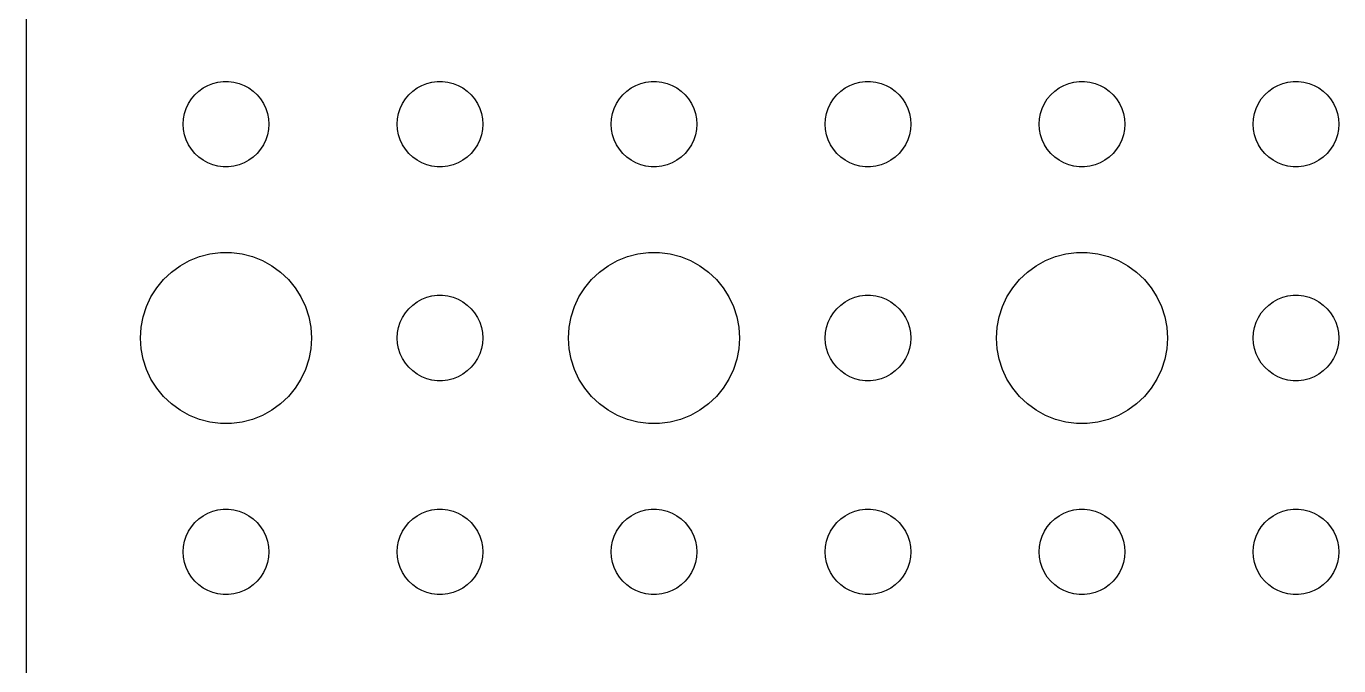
# Model space of a CAD drawing. Header units: metres. Extents: x -104 to 104, y -104 to 104.
# Drawn here: x -104.5 to -58.5, y 26.01 to 48.43 of the extents above; entities that cross this region are included whole.
import ezdxf

# ---------------------------------------------------------------- set-up
doc = ezdxf.new("R2010")
doc.units = ezdxf.units.M

msp = doc.modelspace()

# ---------------------------------------------------------------- linework, layer by layer
for p, q in [((-104.5, 99.5), (-104.5, -99.5)), ((-97.9635, 46.4266), (-97.7811, 46.4734)), ((-97.7811, 46.4734), (-97.5942, 46.497)), ((-97.5942, 46.497), (-97.4058, 46.497)), ((-97.4058, 46.497), (-97.2189, 46.4734)), ((-97.2189, 46.4734), (-97.0365, 46.4266)), ((-90.4635, 46.4266), (-90.2811, 46.4734)), ((-90.2811, 46.4734), (-90.0942, 46.497)), ((-90.0942, 46.497), (-89.9058, 46.497)), ((-89.9058, 46.497), (-89.7189, 46.4734)), ((-89.7189, 46.4734), (-89.5365, 46.4266)), ((-82.9635, 46.4266), (-82.7811, 46.4734)), ((-82.7811, 46.4734), (-82.5942, 46.497)), ((-82.5942, 46.497), (-82.4058, 46.497)), ((-82.4058, 46.497), (-82.2189, 46.4734)), ((-82.2189, 46.4734), (-82.0365, 46.4266)), ((-75.4635, 46.4266), (-75.2811, 46.4734)), ((-75.2811, 46.4734), (-75.0942, 46.497)), ((-75.0942, 46.497), (-74.9058, 46.497)), ((-74.9058, 46.497), (-74.7189, 46.4734)), ((-74.7189, 46.4734), (-74.5365, 46.4266)), ((-67.9635, 46.4266), (-67.7811, 46.4734)), ((-67.7811, 46.4734), (-67.5942, 46.497)), ((-67.5942, 46.497), (-67.4058, 46.497)), ((-67.4058, 46.497), (-67.2189, 46.4734)), ((-67.2189, 46.4734), (-67.0365, 46.4266)), ((-60.4635, 46.4266), (-60.2811, 46.4734)), ((-60.2811, 46.4734), (-60.0942, 46.497)), ((-60.0942, 46.497), (-59.9058, 46.497)), ((-59.9058, 46.497), (-59.7189, 46.4734)), ((-59.7189, 46.4734), (-59.5365, 46.4266)), ((-98.7135, 45.8817), (-98.5934, 46.0268)), ((-98.5934, 46.0268), (-98.4561, 46.1558)), ((-98.4561, 46.1558), (-98.3037, 46.2665)), ((-98.3037, 46.2665), (-98.1387, 46.3572)), ((-98.1387, 46.3572), (-97.9635, 46.4266)), ((-97.0365, 46.4266), (-96.8613, 46.3572)), ((-96.8613, 46.3572), (-96.6963, 46.2665)), ((-96.6963, 46.2665), (-96.5439, 46.1558)), ((-96.5439, 46.1558), (-96.4065, 46.0268)), ((-96.4065, 46.0268), (-96.2865, 45.8817)), ((-91.2135, 45.8817), (-91.0934, 46.0268)), ((-91.0934, 46.0268), (-90.9561, 46.1558)), ((-90.9561, 46.1558), (-90.8037, 46.2665)), ((-90.8037, 46.2665), (-90.6387, 46.3572)), ((-90.6387, 46.3572), (-90.4635, 46.4266)), ((-89.5365, 46.4266), (-89.3613, 46.3572)), ((-89.3613, 46.3572), (-89.1963, 46.2665)), ((-89.1963, 46.2665), (-89.0439, 46.1558)), ((-89.0439, 46.1558), (-88.9065, 46.0268)), ((-88.9065, 46.0268), (-88.7865, 45.8817)), ((-83.7135, 45.8817), (-83.5934, 46.0268)), ((-83.5934, 46.0268), (-83.4561, 46.1558)), ((-83.4561, 46.1558), (-83.3037, 46.2665)), ((-83.3037, 46.2665), (-83.1387, 46.3572)), ((-83.1387, 46.3572), (-82.9635, 46.4266)), ((-82.0365, 46.4266), (-81.8613, 46.3572)), ((-81.8613, 46.3572), (-81.6963, 46.2665)), ((-81.6963, 46.2665), (-81.5439, 46.1558)), ((-81.5439, 46.1558), (-81.4065, 46.0268)), ((-81.4065, 46.0268), (-81.2865, 45.8817)), ((-76.2135, 45.8817), (-76.0934, 46.0268)), ((-76.0934, 46.0268), (-75.9561, 46.1558)), ((-75.9561, 46.1558), (-75.8037, 46.2665)), ((-75.8037, 46.2665), (-75.6387, 46.3572)), ((-75.6387, 46.3572), (-75.4635, 46.4266)), ((-74.5365, 46.4266), (-74.3613, 46.3572)), ((-74.3613, 46.3572), (-74.1963, 46.2665)), ((-74.1963, 46.2665), (-74.0439, 46.1558)), ((-74.0439, 46.1558), (-73.9065, 46.0268)), ((-73.9065, 46.0268), (-73.7865, 45.8817)), ((-68.7135, 45.8817), (-68.5934, 46.0268)), ((-68.5934, 46.0268), (-68.4561, 46.1558)), ((-68.4561, 46.1558), (-68.3037, 46.2665)), ((-68.3037, 46.2665), (-68.1387, 46.3572)), ((-68.1387, 46.3572), (-67.9635, 46.4266)), ((-67.0365, 46.4266), (-66.8613, 46.3572)), ((-66.8613, 46.3572), (-66.6963, 46.2665)), ((-66.6963, 46.2665), (-66.5439, 46.1558)), ((-66.5439, 46.1558), (-66.4065, 46.0268)), ((-66.4065, 46.0268), (-66.2865, 45.8817)), ((-61.2135, 45.8817), (-61.0934, 46.0268)), ((-61.0934, 46.0268), (-60.9561, 46.1558)), ((-60.9561, 46.1558), (-60.8037, 46.2665)), ((-60.8037, 46.2665), (-60.6387, 46.3572)), ((-60.6387, 46.3572), (-60.4635, 46.4266)), ((-59.5365, 46.4266), (-59.3613, 46.3572)), ((-59.3613, 46.3572), (-59.1963, 46.2665)), ((-59.1963, 46.2665), (-59.0439, 46.1558)), ((-59.0439, 46.1558), (-58.9065, 46.0268)), ((-58.9065, 46.0268), (-58.7865, 45.8817)), ((-98.9529, 45.373), (-98.8947, 45.5522)), ((-98.8947, 45.5522), (-98.8145, 45.7226)), ((-98.8145, 45.7226), (-98.7135, 45.8817)), ((-96.2865, 45.8817), (-96.1855, 45.7226)), ((-96.1855, 45.7226), (-96.1053, 45.5522)), ((-96.1053, 45.5522), (-96.0471, 45.373)), ((-91.4529, 45.373), (-91.3947, 45.5522)), ((-91.3947, 45.5522), (-91.3145, 45.7226)), ((-91.3145, 45.7226), (-91.2135, 45.8817)), ((-88.7865, 45.8817), (-88.6855, 45.7226)), ((-88.6855, 45.7226), (-88.6053, 45.5522)), ((-88.6053, 45.5522), (-88.5471, 45.373)), ((-83.9529, 45.373), (-83.8947, 45.5522)), ((-83.8947, 45.5522), (-83.8145, 45.7226)), ((-83.8145, 45.7226), (-83.7135, 45.8817)), ((-81.2865, 45.8817), (-81.1855, 45.7226)), ((-81.1855, 45.7226), (-81.1053, 45.5522)), ((-81.1053, 45.5522), (-81.0471, 45.373)), ((-76.4529, 45.373), (-76.3947, 45.5522)), ((-76.3947, 45.5522), (-76.3145, 45.7226)), ((-76.3145, 45.7226), (-76.2135, 45.8817)), ((-73.7865, 45.8817), (-73.6855, 45.7226)), ((-73.6855, 45.7226), (-73.6053, 45.5522)), ((-73.6053, 45.5522), (-73.5471, 45.373)), ((-68.9529, 45.373), (-68.8947, 45.5522)), ((-68.8947, 45.5522), (-68.8145, 45.7226)), ((-68.8145, 45.7226), (-68.7135, 45.8817)), ((-66.2865, 45.8817), (-66.1855, 45.7226)), ((-66.1855, 45.7226), (-66.1053, 45.5522)), ((-66.1053, 45.5522), (-66.0471, 45.373)), ((-61.4529, 45.373), (-61.3947, 45.5522)), ((-61.3947, 45.5522), (-61.3145, 45.7226)), ((-61.3145, 45.7226), (-61.2135, 45.8817)), ((-58.7865, 45.8817), (-58.6855, 45.7226)), ((-58.6855, 45.7226), (-58.6053, 45.5522)), ((-58.6053, 45.5522), (-58.5471, 45.373)), ((-99, 45), (-98.9882, 45.188)), ((-98.9882, 45.188), (-98.9529, 45.373)), ((-96.0471, 45.373), (-96.0118, 45.188)), ((-96.0118, 45.188), (-96, 45)), ((-91.5, 45), (-91.4882, 45.188)), ((-91.4882, 45.188), (-91.4529, 45.373)), ((-88.5471, 45.373), (-88.5118, 45.188)), ((-88.5118, 45.188), (-88.5, 45)), ((-84, 45), (-83.9882, 45.188)), ((-83.9882, 45.188), (-83.9529, 45.373)), ((-81.0471, 45.373), (-81.0118, 45.188)), ((-81.0118, 45.188), (-81, 45)), ((-76.5, 45), (-76.4882, 45.188)), ((-76.4882, 45.188), (-76.4529, 45.373)), ((-73.5471, 45.373), (-73.5118, 45.188)), ((-73.5118, 45.188), (-73.5, 45)), ((-69, 45), (-68.9882, 45.188)), ((-68.9882, 45.188), (-68.9529, 45.373)), ((-66.0471, 45.373), (-66.0118, 45.188)), ((-66.0118, 45.188), (-66, 45)), ((-61.5, 45), (-61.4882, 45.188)), ((-61.4882, 45.188), (-61.4529, 45.373)), ((-58.5471, 45.373), (-58.5118, 45.188)), ((-58.5118, 45.188), (-58.5, 45)), ((-98.9882, 44.812), (-99, 45)), ((-98.9529, 44.627), (-98.9882, 44.812)), ((-98.8947, 44.4478), (-98.9529, 44.627)), ((-96.0471, 44.627), (-96.1053, 44.4478)), ((-96.0118, 44.812), (-96.0471, 44.627)), ((-96, 45), (-96.0118, 44.812)), ((-91.4882, 44.812), (-91.5, 45)), ((-91.4529, 44.627), (-91.4882, 44.812)), ((-91.3947, 44.4478), (-91.4529, 44.627)), ((-88.5471, 44.627), (-88.6053, 44.4478)), ((-88.5118, 44.812), (-88.5471, 44.627)), ((-88.5, 45), (-88.5118, 44.812)), ((-83.9882, 44.812), (-84, 45)), ((-83.9529, 44.627), (-83.9882, 44.812)), ((-83.8947, 44.4478), (-83.9529, 44.627)), ((-81.0471, 44.627), (-81.1053, 44.4478)), ((-81.0118, 44.812), (-81.0471, 44.627)), ((-81, 45), (-81.0118, 44.812)), ((-76.4882, 44.812), (-76.5, 45)), ((-76.4529, 44.627), (-76.4882, 44.812)), ((-76.3947, 44.4478), (-76.4529, 44.627)), ((-73.5471, 44.627), (-73.6053, 44.4478)), ((-73.5118, 44.812), (-73.5471, 44.627)), ((-73.5, 45), (-73.5118, 44.812)), ((-68.9882, 44.812), (-69, 45)), ((-68.9529, 44.627), (-68.9882, 44.812)), ((-68.8947, 44.4478), (-68.9529, 44.627)), ((-66.0471, 44.627), (-66.1053, 44.4478)), ((-66.0118, 44.812), (-66.0471, 44.627)), ((-66, 45), (-66.0118, 44.812)), ((-61.4882, 44.812), (-61.5, 45)), ((-61.4529, 44.627), (-61.4882, 44.812)), ((-61.3947, 44.4478), (-61.4529, 44.627)), ((-58.5471, 44.627), (-58.6053, 44.4478)), ((-58.5118, 44.812), (-58.5471, 44.627)), ((-58.5, 45), (-58.5118, 44.812)), ((-98.8145, 44.2774), (-98.8947, 44.4478)), ((-98.7135, 44.1183), (-98.8145, 44.2774)), ((-96.1855, 44.2774), (-96.2865, 44.1183)), ((-96.1053, 44.4478), (-96.1855, 44.2774)), ((-91.3145, 44.2774), (-91.3947, 44.4478)), ((-91.2135, 44.1183), (-91.3145, 44.2774)), ((-88.6855, 44.2774), (-88.7865, 44.1183)), ((-88.6053, 44.4478), (-88.6855, 44.2774)), ((-83.8145, 44.2774), (-83.8947, 44.4478)), ((-83.7135, 44.1183), (-83.8145, 44.2774)), ((-81.1855, 44.2774), (-81.2865, 44.1183)), ((-81.1053, 44.4478), (-81.1855, 44.2774)), ((-76.3145, 44.2774), (-76.3947, 44.4478)), ((-76.2135, 44.1183), (-76.3145, 44.2774)), ((-73.6855, 44.2774), (-73.7865, 44.1183)), ((-73.6053, 44.4478), (-73.6855, 44.2774)), ((-68.8145, 44.2774), (-68.8947, 44.4478)), ((-68.7135, 44.1183), (-68.8145, 44.2774)), ((-66.1855, 44.2774), (-66.2865, 44.1183)), ((-66.1053, 44.4478), (-66.1855, 44.2774)), ((-61.3145, 44.2774), (-61.3947, 44.4478)), ((-61.2135, 44.1183), (-61.3145, 44.2774)), ((-58.6855, 44.2774), (-58.7865, 44.1183)), ((-58.6053, 44.4478), (-58.6855, 44.2774)), ((-98.5934, 43.9732), (-98.7135, 44.1183)), ((-98.4561, 43.8442), (-98.5934, 43.9732)), ((-98.3037, 43.7335), (-98.4561, 43.8442)), ((-98.1387, 43.6428), (-98.3037, 43.7335)), ((-96.6963, 43.7335), (-96.8613, 43.6428)), ((-96.5439, 43.8442), (-96.6963, 43.7335)), ((-96.4065, 43.9732), (-96.5439, 43.8442)), ((-96.2865, 44.1183), (-96.4065, 43.9732)), ((-91.0934, 43.9732), (-91.2135, 44.1183)), ((-90.9561, 43.8442), (-91.0934, 43.9732)), ((-90.8037, 43.7335), (-90.9561, 43.8442)), ((-90.6387, 43.6428), (-90.8037, 43.7335)), ((-89.1963, 43.7335), (-89.3613, 43.6428)), ((-89.0439, 43.8442), (-89.1963, 43.7335)), ((-88.9065, 43.9732), (-89.0439, 43.8442)), ((-88.7865, 44.1183), (-88.9065, 43.9732)), ((-83.5934, 43.9732), (-83.7135, 44.1183)), ((-83.4561, 43.8442), (-83.5934, 43.9732)), ((-83.3037, 43.7335), (-83.4561, 43.8442)), ((-83.1387, 43.6428), (-83.3037, 43.7335)), ((-81.6963, 43.7335), (-81.8613, 43.6428)), ((-81.5439, 43.8442), (-81.6963, 43.7335)), ((-81.4065, 43.9732), (-81.5439, 43.8442)), ((-81.2865, 44.1183), (-81.4065, 43.9732)), ((-76.0934, 43.9732), (-76.2135, 44.1183)), ((-75.9561, 43.8442), (-76.0934, 43.9732)), ((-75.8037, 43.7335), (-75.9561, 43.8442)), ((-75.6387, 43.6428), (-75.8037, 43.7335)), ((-74.1963, 43.7335), (-74.3613, 43.6428)), ((-74.0439, 43.8442), (-74.1963, 43.7335)), ((-73.9065, 43.9732), (-74.0439, 43.8442)), ((-73.7865, 44.1183), (-73.9065, 43.9732)), ((-68.5934, 43.9732), (-68.7135, 44.1183)), ((-68.4561, 43.8442), (-68.5934, 43.9732)), ((-68.3037, 43.7335), (-68.4561, 43.8442)), ((-68.1387, 43.6428), (-68.3037, 43.7335)), ((-66.6963, 43.7335), (-66.8613, 43.6428)), ((-66.5439, 43.8442), (-66.6963, 43.7335)), ((-66.4065, 43.9732), (-66.5439, 43.8442)), ((-66.2865, 44.1183), (-66.4065, 43.9732)), ((-61.0934, 43.9732), (-61.2135, 44.1183)), ((-60.9561, 43.8442), (-61.0934, 43.9732)), ((-60.8037, 43.7335), (-60.9561, 43.8442)), ((-60.6387, 43.6428), (-60.8037, 43.7335)), ((-59.1963, 43.7335), (-59.3613, 43.6428)), ((-59.0439, 43.8442), (-59.1963, 43.7335)), ((-58.9065, 43.9732), (-59.0439, 43.8442)), ((-58.7865, 44.1183), (-58.9065, 43.9732)), ((-97.9635, 43.5734), (-98.1387, 43.6428)), ((-97.7811, 43.5266), (-97.9635, 43.5734)), ((-97.5942, 43.503), (-97.7811, 43.5266)), ((-97.4058, 43.503), (-97.5942, 43.503)), ((-97.2189, 43.5266), (-97.4058, 43.503)), ((-97.0365, 43.5734), (-97.2189, 43.5266)), ((-96.8613, 43.6428), (-97.0365, 43.5734)), ((-90.4635, 43.5734), (-90.6387, 43.6428)), ((-90.2811, 43.5266), (-90.4635, 43.5734)), ((-90.0942, 43.503), (-90.2811, 43.5266)), ((-89.9058, 43.503), (-90.0942, 43.503)), ((-89.7189, 43.5266), (-89.9058, 43.503)), ((-89.5365, 43.5734), (-89.7189, 43.5266)), ((-89.3613, 43.6428), (-89.5365, 43.5734)), ((-82.9635, 43.5734), (-83.1387, 43.6428)), ((-82.7811, 43.5266), (-82.9635, 43.5734)), ((-82.5942, 43.503), (-82.7811, 43.5266)), ((-82.4058, 43.503), (-82.5942, 43.503)), ((-82.2189, 43.5266), (-82.4058, 43.503)), ((-82.0365, 43.5734), (-82.2189, 43.5266)), ((-81.8613, 43.6428), (-82.0365, 43.5734)), ((-75.4635, 43.5734), (-75.6387, 43.6428)), ((-75.2811, 43.5266), (-75.4635, 43.5734)), ((-75.0942, 43.503), (-75.2811, 43.5266)), ((-74.9058, 43.503), (-75.0942, 43.503)), ((-74.7189, 43.5266), (-74.9058, 43.503)), ((-74.5365, 43.5734), (-74.7189, 43.5266)), ((-74.3613, 43.6428), (-74.5365, 43.5734)), ((-67.9635, 43.5734), (-68.1387, 43.6428)), ((-67.7811, 43.5266), (-67.9635, 43.5734)), ((-67.5942, 43.503), (-67.7811, 43.5266)), ((-67.4058, 43.503), (-67.5942, 43.503)), ((-67.2189, 43.5266), (-67.4058, 43.503)), ((-67.0365, 43.5734), (-67.2189, 43.5266)), ((-66.8613, 43.6428), (-67.0365, 43.5734)), ((-60.4635, 43.5734), (-60.6387, 43.6428)), ((-60.2811, 43.5266), (-60.4635, 43.5734)), ((-60.0942, 43.503), (-60.2811, 43.5266)), ((-59.9058, 43.503), (-60.0942, 43.503)), ((-59.7189, 43.5266), (-59.9058, 43.503)), ((-59.5365, 43.5734), (-59.7189, 43.5266)), ((-59.3613, 43.6428), (-59.5365, 43.5734)), ((-98.0621, 40.4469), (-97.6884, 40.4941)), ((-97.6884, 40.4941), (-97.3116, 40.4941)), ((-97.3116, 40.4941), (-96.9379, 40.4469)), ((-83.0621, 40.4469), (-82.6884, 40.4941)), ((-82.6884, 40.4941), (-82.3116, 40.4941)), ((-82.3116, 40.4941), (-81.9379, 40.4469)), ((-68.0621, 40.4469), (-67.6884, 40.4941)), ((-67.6884, 40.4941), (-67.3116, 40.4941)), ((-67.3116, 40.4941), (-66.9379, 40.4469)), ((-99.4123, 39.8115), (-99.1075, 40.033)), ((-99.1075, 40.033), (-98.7773, 40.2145)), ((-98.7773, 40.2145), (-98.427, 40.3532)), ((-98.427, 40.3532), (-98.0621, 40.4469)), ((-96.9379, 40.4469), (-96.573, 40.3532)), ((-96.573, 40.3532), (-96.2227, 40.2145)), ((-96.2227, 40.2145), (-95.8925, 40.033)), ((-95.8925, 40.033), (-95.5877, 39.8115)), ((-84.4123, 39.8115), (-84.1075, 40.033)), ((-84.1075, 40.033), (-83.7773, 40.2145)), ((-83.7773, 40.2145), (-83.427, 40.3532)), ((-83.427, 40.3532), (-83.0621, 40.4469)), ((-81.9379, 40.4469), (-81.573, 40.3532)), ((-81.573, 40.3532), (-81.2227, 40.2145)), ((-81.2227, 40.2145), (-80.8925, 40.033)), ((-80.8925, 40.033), (-80.5877, 39.8115)), ((-69.4123, 39.8115), (-69.1075, 40.033)), ((-69.1075, 40.033), (-68.7773, 40.2145)), ((-68.7773, 40.2145), (-68.427, 40.3532)), ((-68.427, 40.3532), (-68.0621, 40.4469)), ((-66.9379, 40.4469), (-66.573, 40.3532)), ((-66.573, 40.3532), (-66.2227, 40.2145)), ((-66.2227, 40.2145), (-65.8925, 40.033)), ((-65.8925, 40.033), (-65.5877, 39.8115)), ((-99.6869, 39.5536), (-99.4123, 39.8115)), ((-95.5877, 39.8115), (-95.3131, 39.5536)), ((-84.6869, 39.5536), (-84.4123, 39.8115)), ((-80.5877, 39.8115), (-80.3131, 39.5536)), ((-69.6869, 39.5536), (-69.4123, 39.8115)), ((-65.5877, 39.8115), (-65.3131, 39.5536)), ((-100.129, 38.9453), (-99.927, 39.2634)), ((-99.927, 39.2634), (-99.6869, 39.5536)), ((-95.3131, 39.5536), (-95.073, 39.2634)), ((-95.073, 39.2634), (-94.8711, 38.9453)), ((-85.1289, 38.9453), (-84.927, 39.2634)), ((-84.927, 39.2634), (-84.6869, 39.5536)), ((-80.3131, 39.5536), (-80.073, 39.2634)), ((-80.073, 39.2634), (-79.8711, 38.9453)), ((-70.1289, 38.9453), (-69.927, 39.2634)), ((-69.927, 39.2634), (-69.6869, 39.5536)), ((-65.3131, 39.5536), (-65.073, 39.2634)), ((-65.073, 39.2634), (-64.8711, 38.9453)), ((-100.289, 38.6044), (-100.129, 38.9453)), ((-94.8711, 38.9453), (-94.7107, 38.6044)), ((-91.0934, 38.5268), (-90.9561, 38.6558)), ((-90.9561, 38.6558), (-90.8037, 38.7665)), ((-90.8037, 38.7665), (-90.6387, 38.8572)), ((-90.6387, 38.8572), (-90.4635, 38.9266)), ((-90.4635, 38.9266), (-90.2811, 38.9734)), ((-90.2811, 38.9734), (-90.0942, 38.997)), ((-90.0942, 38.997), (-89.9058, 38.997)), ((-89.9058, 38.997), (-89.7189, 38.9734)), ((-89.7189, 38.9734), (-89.5365, 38.9266)), ((-89.5365, 38.9266), (-89.3613, 38.8572)), ((-89.3613, 38.8572), (-89.1963, 38.7665)), ((-89.1963, 38.7665), (-89.0439, 38.6558)), ((-89.0439, 38.6558), (-88.9065, 38.5268)), ((-85.2893, 38.6044), (-85.1289, 38.9453)), ((-79.8711, 38.9453), (-79.7107, 38.6044)), ((-76.0934, 38.5268), (-75.9561, 38.6558)), ((-75.9561, 38.6558), (-75.8037, 38.7665)), ((-75.8037, 38.7665), (-75.6387, 38.8572)), ((-75.6387, 38.8572), (-75.4635, 38.9266)), ((-75.4635, 38.9266), (-75.2811, 38.9734)), ((-75.2811, 38.9734), (-75.0942, 38.997)), ((-75.0942, 38.997), (-74.9058, 38.997)), ((-74.9058, 38.997), (-74.7189, 38.9734)), ((-74.7189, 38.9734), (-74.5365, 38.9266)), ((-74.5365, 38.9266), (-74.3613, 38.8572)), ((-74.3613, 38.8572), (-74.1963, 38.7665)), ((-74.1963, 38.7665), (-74.0439, 38.6558)), ((-74.0439, 38.6558), (-73.9065, 38.5268)), ((-70.2893, 38.6044), (-70.1289, 38.9453)), ((-64.8711, 38.9453), (-64.7107, 38.6044)), ((-61.0934, 38.5268), (-60.9561, 38.6558)), ((-60.9561, 38.6558), (-60.8037, 38.7665)), ((-60.8037, 38.7665), (-60.6387, 38.8572)), ((-60.6387, 38.8572), (-60.4635, 38.9266)), ((-60.4635, 38.9266), (-60.2811, 38.9734)), ((-60.2811, 38.9734), (-60.0942, 38.997)), ((-60.0942, 38.997), (-59.9058, 38.997)), ((-59.9058, 38.997), (-59.7189, 38.9734)), ((-59.7189, 38.9734), (-59.5365, 38.9266)), ((-59.5365, 38.9266), (-59.3613, 38.8572)), ((-59.3613, 38.8572), (-59.1963, 38.7665)), ((-59.1963, 38.7665), (-59.0439, 38.6558)), ((-59.0439, 38.6558), (-58.9065, 38.5268)), ((-100.476, 37.876), (-100.406, 38.2461)), ((-100.406, 38.2461), (-100.289, 38.6044)), ((-94.7107, 38.6044), (-94.5943, 38.2461)), ((-94.5943, 38.2461), (-94.5237, 37.876)), ((-91.3947, 38.0522), (-91.3145, 38.2226)), ((-91.3145, 38.2226), (-91.2135, 38.3817)), ((-91.2135, 38.3817), (-91.0934, 38.5268)), ((-88.9065, 38.5268), (-88.7865, 38.3817)), ((-88.7865, 38.3817), (-88.6855, 38.2226)), ((-88.6855, 38.2226), (-88.6053, 38.0522)), ((-85.4763, 37.876), (-85.4057, 38.2461)), ((-85.4057, 38.2461), (-85.2893, 38.6044)), ((-79.7107, 38.6044), (-79.5943, 38.2461)), ((-79.5943, 38.2461), (-79.5237, 37.876)), ((-76.3947, 38.0522), (-76.3145, 38.2226)), ((-76.3145, 38.2226), (-76.2135, 38.3817)), ((-76.2135, 38.3817), (-76.0934, 38.5268)), ((-73.9065, 38.5268), (-73.7865, 38.3817)), ((-73.7865, 38.3817), (-73.6855, 38.2226)), ((-73.6855, 38.2226), (-73.6053, 38.0522)), ((-70.4763, 37.876), (-70.4057, 38.2461)), ((-70.4057, 38.2461), (-70.2893, 38.6044)), ((-64.7107, 38.6044), (-64.5943, 38.2461)), ((-64.5943, 38.2461), (-64.5237, 37.876)), ((-61.3947, 38.0522), (-61.3145, 38.2226)), ((-61.3145, 38.2226), (-61.2135, 38.3817)), ((-61.2135, 38.3817), (-61.0934, 38.5268)), ((-58.9065, 38.5268), (-58.7865, 38.3817)), ((-58.7865, 38.3817), (-58.6855, 38.2226)), ((-58.6855, 38.2226), (-58.6053, 38.0522)), ((-100.5, 37.5), (-100.476, 37.876)), ((-94.5237, 37.876), (-94.5, 37.5)), ((-91.4882, 37.688), (-91.4529, 37.873)), ((-91.4529, 37.873), (-91.3947, 38.0522)), ((-88.6053, 38.0522), (-88.5471, 37.873)), ((-88.5471, 37.873), (-88.5118, 37.688)), ((-85.5, 37.5), (-85.4763, 37.876)), ((-79.5237, 37.876), (-79.5, 37.5)), ((-76.4882, 37.688), (-76.4529, 37.873)), ((-76.4529, 37.873), (-76.3947, 38.0522)), ((-73.6053, 38.0522), (-73.5471, 37.873)), ((-73.5471, 37.873), (-73.5118, 37.688)), ((-70.5, 37.5), (-70.4763, 37.876)), ((-64.5237, 37.876), (-64.5, 37.5)), ((-61.4882, 37.688), (-61.4529, 37.873)), ((-61.4529, 37.873), (-61.3947, 38.0522)), ((-58.6053, 38.0522), (-58.5471, 37.873)), ((-58.5471, 37.873), (-58.5118, 37.688)), ((-100.476, 37.124), (-100.5, 37.5)), ((-94.5, 37.5), (-94.5237, 37.124)), ((-91.5, 37.5), (-91.4882, 37.688)), ((-91.4882, 37.312), (-91.5, 37.5)), ((-91.4529, 37.127), (-91.4882, 37.312)), ((-88.5118, 37.312), (-88.5471, 37.127)), ((-88.5118, 37.688), (-88.5, 37.5)), ((-88.5, 37.5), (-88.5118, 37.312)), ((-85.4763, 37.124), (-85.5, 37.5)), ((-79.5, 37.5), (-79.5237, 37.124)), ((-76.5, 37.5), (-76.4882, 37.688)), ((-76.4882, 37.312), (-76.5, 37.5)), ((-76.4529, 37.127), (-76.4882, 37.312)), ((-73.5118, 37.312), (-73.5471, 37.127)), ((-73.5118, 37.688), (-73.5, 37.5)), ((-73.5, 37.5), (-73.5118, 37.312)), ((-70.4763, 37.124), (-70.5, 37.5)), ((-64.5, 37.5), (-64.5237, 37.124)), ((-61.5, 37.5), (-61.4882, 37.688)), ((-61.4882, 37.312), (-61.5, 37.5)), ((-61.4529, 37.127), (-61.4882, 37.312)), ((-58.5118, 37.312), (-58.5471, 37.127)), ((-58.5118, 37.688), (-58.5, 37.5)), ((-58.5, 37.5), (-58.5118, 37.312)), ((-100.406, 36.7539), (-100.476, 37.124)), ((-94.5237, 37.124), (-94.5943, 36.7539)), ((-91.3947, 36.9478), (-91.4529, 37.127)), ((-91.3145, 36.7774), (-91.3947, 36.9478)), ((-88.6053, 36.9478), (-88.6855, 36.7774)), ((-88.5471, 37.127), (-88.6053, 36.9478)), ((-85.4057, 36.7539), (-85.4763, 37.124)), ((-79.5237, 37.124), (-79.5943, 36.7539)), ((-76.3947, 36.9478), (-76.4529, 37.127)), ((-76.3145, 36.7774), (-76.3947, 36.9478)), ((-73.6053, 36.9478), (-73.6855, 36.7774)), ((-73.5471, 37.127), (-73.6053, 36.9478)), ((-70.4057, 36.7539), (-70.4763, 37.124)), ((-64.5237, 37.124), (-64.5943, 36.7539)), ((-61.3947, 36.9478), (-61.4529, 37.127)), ((-61.3145, 36.7774), (-61.3947, 36.9478)), ((-58.6053, 36.9478), (-58.6855, 36.7774)), ((-58.5471, 37.127), (-58.6053, 36.9478)), ((-100.289, 36.3956), (-100.406, 36.7539)), ((-100.129, 36.0547), (-100.289, 36.3956)), ((-94.7107, 36.3956), (-94.8711, 36.0547)), ((-94.5943, 36.7539), (-94.7107, 36.3956)), ((-91.2135, 36.6183), (-91.3145, 36.7774)), ((-91.0934, 36.4732), (-91.2135, 36.6183)), ((-90.9561, 36.3442), (-91.0934, 36.4732)), ((-90.8037, 36.2335), (-90.9561, 36.3442)), ((-89.0439, 36.3442), (-89.1963, 36.2335)), ((-88.9065, 36.4732), (-89.0439, 36.3442)), ((-88.7865, 36.6183), (-88.9065, 36.4732)), ((-88.6855, 36.7774), (-88.7865, 36.6183)), ((-85.2893, 36.3956), (-85.4057, 36.7539)), ((-85.1289, 36.0547), (-85.2893, 36.3956)), ((-79.7107, 36.3956), (-79.8711, 36.0547)), ((-79.5943, 36.7539), (-79.7107, 36.3956)), ((-76.2135, 36.6183), (-76.3145, 36.7774)), ((-76.0934, 36.4732), (-76.2135, 36.6183)), ((-75.9561, 36.3442), (-76.0934, 36.4732)), ((-75.8037, 36.2335), (-75.9561, 36.3442)), ((-74.0439, 36.3442), (-74.1963, 36.2335)), ((-73.9065, 36.4732), (-74.0439, 36.3442)), ((-73.7865, 36.6183), (-73.9065, 36.4732)), ((-73.6855, 36.7774), (-73.7865, 36.6183)), ((-70.2893, 36.3956), (-70.4057, 36.7539)), ((-70.1289, 36.0547), (-70.2893, 36.3956)), ((-64.7107, 36.3956), (-64.8711, 36.0547)), ((-64.5943, 36.7539), (-64.7107, 36.3956)), ((-61.2135, 36.6183), (-61.3145, 36.7774)), ((-61.0934, 36.4732), (-61.2135, 36.6183)), ((-60.9561, 36.3442), (-61.0934, 36.4732)), ((-60.8037, 36.2335), (-60.9561, 36.3442)), ((-59.0439, 36.3442), (-59.1963, 36.2335)), ((-58.9065, 36.4732), (-59.0439, 36.3442)), ((-58.7865, 36.6183), (-58.9065, 36.4732)), ((-58.6855, 36.7774), (-58.7865, 36.6183)), ((-99.927, 35.7366), (-100.129, 36.0547)), ((-94.8711, 36.0547), (-95.073, 35.7366)), ((-90.6387, 36.1428), (-90.8037, 36.2335)), ((-90.4635, 36.0734), (-90.6387, 36.1428)), ((-90.2811, 36.0266), (-90.4635, 36.0734)), ((-90.0942, 36.003), (-90.2811, 36.0266)), ((-89.9058, 36.003), (-90.0942, 36.003)), ((-89.7189, 36.0266), (-89.9058, 36.003)), ((-89.5365, 36.0734), (-89.7189, 36.0266)), ((-89.3613, 36.1428), (-89.5365, 36.0734)), ((-89.1963, 36.2335), (-89.3613, 36.1428)), ((-84.927, 35.7366), (-85.1289, 36.0547)), ((-79.8711, 36.0547), (-80.073, 35.7366)), ((-75.6387, 36.1428), (-75.8037, 36.2335)), ((-75.4635, 36.0734), (-75.6387, 36.1428)), ((-75.2811, 36.0266), (-75.4635, 36.0734)), ((-75.0942, 36.003), (-75.2811, 36.0266)), ((-74.9058, 36.003), (-75.0942, 36.003)), ((-74.7189, 36.0266), (-74.9058, 36.003)), ((-74.5365, 36.0734), (-74.7189, 36.0266)), ((-74.3613, 36.1428), (-74.5365, 36.0734)), ((-74.1963, 36.2335), (-74.3613, 36.1428)), ((-69.927, 35.7366), (-70.1289, 36.0547)), ((-64.8711, 36.0547), (-65.073, 35.7366)), ((-60.6387, 36.1428), (-60.8037, 36.2335)), ((-60.4635, 36.0734), (-60.6387, 36.1428)), ((-60.2811, 36.0266), (-60.4635, 36.0734)), ((-60.0942, 36.003), (-60.2811, 36.0266)), ((-59.9058, 36.003), (-60.0942, 36.003)), ((-59.7189, 36.0266), (-59.9058, 36.003)), ((-59.5365, 36.0734), (-59.7189, 36.0266)), ((-59.3613, 36.1428), (-59.5365, 36.0734)), ((-59.1963, 36.2335), (-59.3613, 36.1428)), ((-99.6869, 35.4464), (-99.927, 35.7366)), ((-99.4123, 35.1885), (-99.6869, 35.4464)), ((-95.3131, 35.4464), (-95.5877, 35.1885)), ((-95.073, 35.7366), (-95.3131, 35.4464)), ((-84.6869, 35.4464), (-84.927, 35.7366)), ((-84.4123, 35.1885), (-84.6869, 35.4464)), ((-80.3131, 35.4464), (-80.5877, 35.1885)), ((-80.073, 35.7366), (-80.3131, 35.4464)), ((-69.6869, 35.4464), (-69.927, 35.7366)), ((-69.4123, 35.1885), (-69.6869, 35.4464)), ((-65.3131, 35.4464), (-65.5877, 35.1885)), ((-65.073, 35.7366), (-65.3131, 35.4464)), ((-99.1075, 34.967), (-99.4123, 35.1885)), ((-98.7773, 34.7855), (-99.1075, 34.967)), ((-95.8925, 34.967), (-96.2227, 34.7855)), ((-95.5877, 35.1885), (-95.8925, 34.967)), ((-84.1075, 34.967), (-84.4123, 35.1885)), ((-83.7773, 34.7855), (-84.1075, 34.967)), ((-80.8925, 34.967), (-81.2227, 34.7855)), ((-80.5877, 35.1885), (-80.8925, 34.967)), ((-69.1075, 34.967), (-69.4123, 35.1885)), ((-68.7773, 34.7855), (-69.1075, 34.967)), ((-65.8925, 34.967), (-66.2227, 34.7855)), ((-65.5877, 35.1885), (-65.8925, 34.967)), ((-98.427, 34.6468), (-98.7773, 34.7855)), ((-98.0621, 34.5531), (-98.427, 34.6468)), ((-97.6884, 34.5059), (-98.0621, 34.5531)), ((-97.3116, 34.5059), (-97.6884, 34.5059)), ((-96.9379, 34.5531), (-97.3116, 34.5059)), ((-96.573, 34.6468), (-96.9379, 34.5531)), ((-96.2227, 34.7855), (-96.573, 34.6468)), ((-83.427, 34.6468), (-83.7773, 34.7855)), ((-83.0621, 34.5531), (-83.427, 34.6468)), ((-82.6884, 34.5059), (-83.0621, 34.5531)), ((-82.3116, 34.5059), (-82.6884, 34.5059)), ((-81.9379, 34.5531), (-82.3116, 34.5059)), ((-81.573, 34.6468), (-81.9379, 34.5531)), ((-81.2227, 34.7855), (-81.573, 34.6468)), ((-68.427, 34.6468), (-68.7773, 34.7855)), ((-68.0621, 34.5531), (-68.427, 34.6468)), ((-67.6884, 34.5059), (-68.0621, 34.5531)), ((-67.3116, 34.5059), (-67.6884, 34.5059)), ((-66.9379, 34.5531), (-67.3116, 34.5059)), ((-66.573, 34.6468), (-66.9379, 34.5531)), ((-66.2227, 34.7855), (-66.573, 34.6468)), ((-98.3037, 31.2665), (-98.1387, 31.3572)), ((-98.1387, 31.3572), (-97.9635, 31.4266)), ((-97.9635, 31.4266), (-97.7811, 31.4734)), ((-97.7811, 31.4734), (-97.5942, 31.497)), ((-97.5942, 31.497), (-97.4058, 31.497)), ((-97.4058, 31.497), (-97.2189, 31.4734)), ((-97.2189, 31.4734), (-97.0365, 31.4266)), ((-97.0365, 31.4266), (-96.8613, 31.3572)), ((-96.8613, 31.3572), (-96.6963, 31.2665)), ((-90.8037, 31.2665), (-90.6387, 31.3572)), ((-90.6387, 31.3572), (-90.4635, 31.4266)), ((-90.4635, 31.4266), (-90.2811, 31.4734)), ((-90.2811, 31.4734), (-90.0942, 31.497)), ((-90.0942, 31.497), (-89.9058, 31.497)), ((-89.9058, 31.497), (-89.7189, 31.4734)), ((-89.7189, 31.4734), (-89.5365, 31.4266)), ((-89.5365, 31.4266), (-89.3613, 31.3572)), ((-89.3613, 31.3572), (-89.1963, 31.2665)), ((-83.3037, 31.2665), (-83.1387, 31.3572)), ((-83.1387, 31.3572), (-82.9635, 31.4266)), ((-82.9635, 31.4266), (-82.7811, 31.4734)), ((-82.7811, 31.4734), (-82.5942, 31.497)), ((-82.5942, 31.497), (-82.4058, 31.497)), ((-82.4058, 31.497), (-82.2189, 31.4734)), ((-82.2189, 31.4734), (-82.0365, 31.4266)), ((-82.0365, 31.4266), (-81.8613, 31.3572)), ((-81.8613, 31.3572), (-81.6963, 31.2665)), ((-75.8037, 31.2665), (-75.6387, 31.3572)), ((-75.6387, 31.3572), (-75.4635, 31.4266)), ((-75.4635, 31.4266), (-75.2811, 31.4734)), ((-75.2811, 31.4734), (-75.0942, 31.497)), ((-75.0942, 31.497), (-74.9058, 31.497)), ((-74.9058, 31.497), (-74.7189, 31.4734)), ((-74.7189, 31.4734), (-74.5365, 31.4266)), ((-74.5365, 31.4266), (-74.3613, 31.3572)), ((-74.3613, 31.3572), (-74.1963, 31.2665)), ((-68.3037, 31.2665), (-68.1387, 31.3572)), ((-68.1387, 31.3572), (-67.9635, 31.4266)), ((-67.9635, 31.4266), (-67.7811, 31.4734)), ((-67.7811, 31.4734), (-67.5942, 31.497)), ((-67.5942, 31.497), (-67.4058, 31.497)), ((-67.4058, 31.497), (-67.2189, 31.4734)), ((-67.2189, 31.4734), (-67.0365, 31.4266)), ((-67.0365, 31.4266), (-66.8613, 31.3572)), ((-66.8613, 31.3572), (-66.6963, 31.2665)), ((-60.8037, 31.2665), (-60.6387, 31.3572)), ((-60.6387, 31.3572), (-60.4635, 31.4266)), ((-60.4635, 31.4266), (-60.2811, 31.4734)), ((-60.2811, 31.4734), (-60.0942, 31.497)), ((-60.0942, 31.497), (-59.9058, 31.497)), ((-59.9058, 31.497), (-59.7189, 31.4734)), ((-59.7189, 31.4734), (-59.5365, 31.4266)), ((-59.5365, 31.4266), (-59.3613, 31.3572)), ((-59.3613, 31.3572), (-59.1963, 31.2665)), ((-98.8145, 30.7226), (-98.7135, 30.8817)), ((-98.7135, 30.8817), (-98.5934, 31.0268)), ((-98.5934, 31.0268), (-98.4561, 31.1558)), ((-98.4561, 31.1558), (-98.3037, 31.2665)), ((-96.6963, 31.2665), (-96.5439, 31.1558)), ((-96.5439, 31.1558), (-96.4065, 31.0268)), ((-96.4065, 31.0268), (-96.2865, 30.8817)), ((-96.2865, 30.8817), (-96.1855, 30.7226)), ((-91.3145, 30.7226), (-91.2135, 30.8817)), ((-91.2135, 30.8817), (-91.0934, 31.0268)), ((-91.0934, 31.0268), (-90.9561, 31.1558)), ((-90.9561, 31.1558), (-90.8037, 31.2665)), ((-89.1963, 31.2665), (-89.0439, 31.1558)), ((-89.0439, 31.1558), (-88.9065, 31.0268)), ((-88.9065, 31.0268), (-88.7865, 30.8817)), ((-88.7865, 30.8817), (-88.6855, 30.7226)), ((-83.8145, 30.7226), (-83.7135, 30.8817)), ((-83.7135, 30.8817), (-83.5934, 31.0268)), ((-83.5934, 31.0268), (-83.4561, 31.1558)), ((-83.4561, 31.1558), (-83.3037, 31.2665)), ((-81.6963, 31.2665), (-81.5439, 31.1558)), ((-81.5439, 31.1558), (-81.4065, 31.0268)), ((-81.4065, 31.0268), (-81.2865, 30.8817)), ((-81.2865, 30.8817), (-81.1855, 30.7226)), ((-76.3145, 30.7226), (-76.2135, 30.8817)), ((-76.2135, 30.8817), (-76.0934, 31.0268)), ((-76.0934, 31.0268), (-75.9561, 31.1558)), ((-75.9561, 31.1558), (-75.8037, 31.2665)), ((-74.1963, 31.2665), (-74.0439, 31.1558)), ((-74.0439, 31.1558), (-73.9065, 31.0268)), ((-73.9065, 31.0268), (-73.7865, 30.8817)), ((-73.7865, 30.8817), (-73.6855, 30.7226)), ((-68.8145, 30.7226), (-68.7135, 30.8817)), ((-68.7135, 30.8817), (-68.5934, 31.0268)), ((-68.5934, 31.0268), (-68.4561, 31.1558)), ((-68.4561, 31.1558), (-68.3037, 31.2665)), ((-66.6963, 31.2665), (-66.5439, 31.1558)), ((-66.5439, 31.1558), (-66.4065, 31.0268)), ((-66.4065, 31.0268), (-66.2865, 30.8817)), ((-66.2865, 30.8817), (-66.1855, 30.7226)), ((-61.3145, 30.7226), (-61.2135, 30.8817)), ((-61.2135, 30.8817), (-61.0934, 31.0268)), ((-61.0934, 31.0268), (-60.9561, 31.1558)), ((-60.9561, 31.1558), (-60.8037, 31.2665)), ((-59.1963, 31.2665), (-59.0439, 31.1558)), ((-59.0439, 31.1558), (-58.9065, 31.0268)), ((-58.9065, 31.0268), (-58.7865, 30.8817)), ((-58.7865, 30.8817), (-58.6855, 30.7226)), ((-98.9882, 30.188), (-98.9529, 30.373)), ((-98.9529, 30.373), (-98.8947, 30.5522)), ((-98.8947, 30.5522), (-98.8145, 30.7226)), ((-96.1855, 30.7226), (-96.1053, 30.5522)), ((-96.1053, 30.5522), (-96.0471, 30.373)), ((-96.0471, 30.373), (-96.0118, 30.188)), ((-91.4882, 30.188), (-91.4529, 30.373)), ((-91.4529, 30.373), (-91.3947, 30.5522)), ((-91.3947, 30.5522), (-91.3145, 30.7226)), ((-88.6855, 30.7226), (-88.6053, 30.5522)), ((-88.6053, 30.5522), (-88.5471, 30.373)), ((-88.5471, 30.373), (-88.5118, 30.188)), ((-83.9882, 30.188), (-83.9529, 30.373)), ((-83.9529, 30.373), (-83.8947, 30.5522)), ((-83.8947, 30.5522), (-83.8145, 30.7226)), ((-81.1855, 30.7226), (-81.1053, 30.5522)), ((-81.1053, 30.5522), (-81.0471, 30.373)), ((-81.0471, 30.373), (-81.0118, 30.188)), ((-76.4882, 30.188), (-76.4529, 30.373)), ((-76.4529, 30.373), (-76.3947, 30.5522)), ((-76.3947, 30.5522), (-76.3145, 30.7226)), ((-73.6855, 30.7226), (-73.6053, 30.5522)), ((-73.6053, 30.5522), (-73.5471, 30.373)), ((-73.5471, 30.373), (-73.5118, 30.188)), ((-68.9882, 30.188), (-68.9529, 30.373)), ((-68.9529, 30.373), (-68.8947, 30.5522)), ((-68.8947, 30.5522), (-68.8145, 30.7226)), ((-66.1855, 30.7226), (-66.1053, 30.5522)), ((-66.1053, 30.5522), (-66.0471, 30.373)), ((-66.0471, 30.373), (-66.0118, 30.188)), ((-61.4882, 30.188), (-61.4529, 30.373)), ((-61.4529, 30.373), (-61.3947, 30.5522)), ((-61.3947, 30.5522), (-61.3145, 30.7226)), ((-58.6855, 30.7226), (-58.6053, 30.5522)), ((-58.6053, 30.5522), (-58.5471, 30.373)), ((-58.5471, 30.373), (-58.5118, 30.188)), ((-99, 30), (-98.9882, 30.188)), ((-98.9882, 29.812), (-99, 30)), ((-96.0118, 30.188), (-96, 30)), ((-96, 30), (-96.0118, 29.812)), ((-91.5, 30), (-91.4882, 30.188)), ((-91.4882, 29.812), (-91.5, 30)), ((-88.5118, 30.188), (-88.5, 30)), ((-88.5, 30), (-88.5118, 29.812)), ((-84, 30), (-83.9882, 30.188)), ((-83.9882, 29.812), (-84, 30)), ((-81.0118, 30.188), (-81, 30)), ((-81, 30), (-81.0118, 29.812)), ((-76.5, 30), (-76.4882, 30.188)), ((-76.4882, 29.812), (-76.5, 30)), ((-73.5118, 30.188), (-73.5, 30)), ((-73.5, 30), (-73.5118, 29.812)), ((-69, 30), (-68.9882, 30.188)), ((-68.9882, 29.812), (-69, 30)), ((-66.0118, 30.188), (-66, 30)), ((-66, 30), (-66.0118, 29.812)), ((-61.5, 30), (-61.4882, 30.188)), ((-61.4882, 29.812), (-61.5, 30)), ((-58.5118, 30.188), (-58.5, 30)), ((-58.5, 30), (-58.5118, 29.812)), ((-98.9529, 29.627), (-98.9882, 29.812)), ((-98.8947, 29.4478), (-98.9529, 29.627)), ((-98.8145, 29.2774), (-98.8947, 29.4478)), ((-96.1053, 29.4478), (-96.1855, 29.2774)), ((-96.0471, 29.627), (-96.1053, 29.4478)), ((-96.0118, 29.812), (-96.0471, 29.627)), ((-91.4529, 29.627), (-91.4882, 29.812)), ((-91.3947, 29.4478), (-91.4529, 29.627)), ((-91.3145, 29.2774), (-91.3947, 29.4478)), ((-88.6053, 29.4478), (-88.6855, 29.2774)), ((-88.5471, 29.627), (-88.6053, 29.4478)), ((-88.5118, 29.812), (-88.5471, 29.627)), ((-83.9529, 29.627), (-83.9882, 29.812)), ((-83.8947, 29.4478), (-83.9529, 29.627)), ((-83.8145, 29.2774), (-83.8947, 29.4478)), ((-81.1053, 29.4478), (-81.1855, 29.2774)), ((-81.0471, 29.627), (-81.1053, 29.4478)), ((-81.0118, 29.812), (-81.0471, 29.627)), ((-76.4529, 29.627), (-76.4882, 29.812)), ((-76.3947, 29.4478), (-76.4529, 29.627)), ((-76.3145, 29.2774), (-76.3947, 29.4478)), ((-73.6053, 29.4478), (-73.6855, 29.2774)), ((-73.5471, 29.627), (-73.6053, 29.4478)), ((-73.5118, 29.812), (-73.5471, 29.627)), ((-68.9529, 29.627), (-68.9882, 29.812)), ((-68.8947, 29.4478), (-68.9529, 29.627)), ((-68.8145, 29.2774), (-68.8947, 29.4478)), ((-66.1053, 29.4478), (-66.1855, 29.2774)), ((-66.0471, 29.627), (-66.1053, 29.4478)), ((-66.0118, 29.812), (-66.0471, 29.627)), ((-61.4529, 29.627), (-61.4882, 29.812)), ((-61.3947, 29.4478), (-61.4529, 29.627)), ((-61.3145, 29.2774), (-61.3947, 29.4478)), ((-58.6053, 29.4478), (-58.6855, 29.2774)), ((-58.5471, 29.627), (-58.6053, 29.4478)), ((-58.5118, 29.812), (-58.5471, 29.627)), ((-98.7135, 29.1183), (-98.8145, 29.2774)), ((-98.5934, 28.9732), (-98.7135, 29.1183)), ((-96.2865, 29.1183), (-96.4065, 28.9732)), ((-96.1855, 29.2774), (-96.2865, 29.1183)), ((-91.2135, 29.1183), (-91.3145, 29.2774)), ((-91.0934, 28.9732), (-91.2135, 29.1183)), ((-88.7865, 29.1183), (-88.9065, 28.9732)), ((-88.6855, 29.2774), (-88.7865, 29.1183)), ((-83.7135, 29.1183), (-83.8145, 29.2774)), ((-83.5934, 28.9732), (-83.7135, 29.1183)), ((-81.2865, 29.1183), (-81.4065, 28.9732)), ((-81.1855, 29.2774), (-81.2865, 29.1183)), ((-76.2135, 29.1183), (-76.3145, 29.2774)), ((-76.0934, 28.9732), (-76.2135, 29.1183)), ((-73.7865, 29.1183), (-73.9065, 28.9732)), ((-73.6855, 29.2774), (-73.7865, 29.1183)), ((-68.7135, 29.1183), (-68.8145, 29.2774)), ((-68.5934, 28.9732), (-68.7135, 29.1183)), ((-66.2865, 29.1183), (-66.4065, 28.9732)), ((-66.1855, 29.2774), (-66.2865, 29.1183)), ((-61.2135, 29.1183), (-61.3145, 29.2774)), ((-61.0934, 28.9732), (-61.2135, 29.1183)), ((-58.7865, 29.1183), (-58.9065, 28.9732)), ((-58.6855, 29.2774), (-58.7865, 29.1183)), ((-98.4561, 28.8442), (-98.5934, 28.9732)), ((-98.3037, 28.7335), (-98.4561, 28.8442)), ((-98.1387, 28.6427), (-98.3037, 28.7335)), ((-97.9635, 28.5734), (-98.1387, 28.6427)), ((-97.7811, 28.5266), (-97.9635, 28.5734)), ((-97.5942, 28.503), (-97.7811, 28.5266)), ((-97.2189, 28.5266), (-97.4058, 28.503)), ((-97.0365, 28.5734), (-97.2189, 28.5266)), ((-96.8613, 28.6427), (-97.0365, 28.5734)), ((-96.6963, 28.7335), (-96.8613, 28.6427)), ((-96.5439, 28.8442), (-96.6963, 28.7335)), ((-96.4065, 28.9732), (-96.5439, 28.8442)), ((-90.9561, 28.8442), (-91.0934, 28.9732)), ((-90.8037, 28.7335), (-90.9561, 28.8442)), ((-90.6387, 28.6427), (-90.8037, 28.7335)), ((-90.4635, 28.5734), (-90.6387, 28.6427)), ((-90.2811, 28.5266), (-90.4635, 28.5734)), ((-90.0942, 28.503), (-90.2811, 28.5266)), ((-89.7189, 28.5266), (-89.9058, 28.503)), ((-89.5365, 28.5734), (-89.7189, 28.5266)), ((-89.3613, 28.6427), (-89.5365, 28.5734)), ((-89.1963, 28.7335), (-89.3613, 28.6427)), ((-89.0439, 28.8442), (-89.1963, 28.7335)), ((-88.9065, 28.9732), (-89.0439, 28.8442)), ((-83.4561, 28.8442), (-83.5934, 28.9732)), ((-83.3037, 28.7335), (-83.4561, 28.8442)), ((-83.1387, 28.6427), (-83.3037, 28.7335)), ((-82.9635, 28.5734), (-83.1387, 28.6427)), ((-82.7811, 28.5266), (-82.9635, 28.5734)), ((-82.5942, 28.503), (-82.7811, 28.5266)), ((-82.2189, 28.5266), (-82.4058, 28.503)), ((-82.0365, 28.5734), (-82.2189, 28.5266)), ((-81.8613, 28.6427), (-82.0365, 28.5734)), ((-81.6963, 28.7335), (-81.8613, 28.6427)), ((-81.5439, 28.8442), (-81.6963, 28.7335)), ((-81.4065, 28.9732), (-81.5439, 28.8442)), ((-75.9561, 28.8442), (-76.0934, 28.9732)), ((-75.8037, 28.7335), (-75.9561, 28.8442)), ((-75.6387, 28.6427), (-75.8037, 28.7335)), ((-75.4635, 28.5734), (-75.6387, 28.6427)), ((-75.2811, 28.5266), (-75.4635, 28.5734)), ((-75.0942, 28.503), (-75.2811, 28.5266)), ((-74.7189, 28.5266), (-74.9058, 28.503)), ((-74.5365, 28.5734), (-74.7189, 28.5266)), ((-74.3613, 28.6427), (-74.5365, 28.5734)), ((-74.1963, 28.7335), (-74.3613, 28.6427)), ((-74.0439, 28.8442), (-74.1963, 28.7335)), ((-73.9065, 28.9732), (-74.0439, 28.8442)), ((-68.4561, 28.8442), (-68.5934, 28.9732)), ((-68.3037, 28.7335), (-68.4561, 28.8442)), ((-68.1387, 28.6427), (-68.3037, 28.7335)), ((-67.9635, 28.5734), (-68.1387, 28.6427)), ((-67.7811, 28.5266), (-67.9635, 28.5734)), ((-67.5942, 28.503), (-67.7811, 28.5266)), ((-67.2189, 28.5266), (-67.4058, 28.503)), ((-67.0365, 28.5734), (-67.2189, 28.5266)), ((-66.8613, 28.6427), (-67.0365, 28.5734)), ((-66.6963, 28.7335), (-66.8613, 28.6427)), ((-66.5439, 28.8442), (-66.6963, 28.7335)), ((-66.4065, 28.9732), (-66.5439, 28.8442)), ((-60.9561, 28.8442), (-61.0934, 28.9732)), ((-60.8037, 28.7335), (-60.9561, 28.8442)), ((-60.6387, 28.6427), (-60.8037, 28.7335)), ((-60.4635, 28.5734), (-60.6387, 28.6427)), ((-60.2811, 28.5266), (-60.4635, 28.5734)), ((-60.0942, 28.503), (-60.2811, 28.5266)), ((-59.7189, 28.5266), (-59.9058, 28.503)), ((-59.5365, 28.5734), (-59.7189, 28.5266)), ((-59.3613, 28.6427), (-59.5365, 28.5734)), ((-59.1963, 28.7335), (-59.3613, 28.6427)), ((-59.0439, 28.8442), (-59.1963, 28.7335)), ((-58.9065, 28.9732), (-59.0439, 28.8442)), ((-97.4058, 28.503), (-97.5942, 28.503)), ((-89.9058, 28.503), (-90.0942, 28.503)), ((-82.4058, 28.503), (-82.5942, 28.503)), ((-74.9058, 28.503), (-75.0942, 28.503)), ((-67.4058, 28.503), (-67.5942, 28.503)), ((-59.9058, 28.503), (-60.0942, 28.503))]:
    msp.add_line(p, q)

doc.saveas('drawing.dxf')
